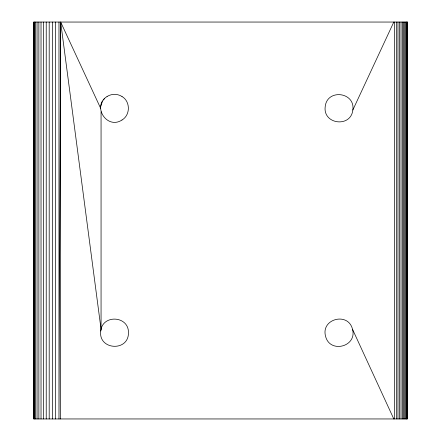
<?xml version="1.0" encoding="UTF-8"?>
<svg xmlns="http://www.w3.org/2000/svg" width="441" height="441" viewBox="0 0 441 441"><rect width="100%" height="100%" fill="white"/><g stroke="black" fill="none" stroke-linecap="round" stroke-linejoin="round"><path stroke-width="0.66" d="M121.997 120.007C106.876 130.007 91.59 105.928 107.08 96.502M100.73 331.004C98.106 350.115 128.667 352.034 128.458 332.746C128.888 315.706 102.417 314.086 100.73 331.004L101.061 329.284L101.061 111.716M352.839 110.002C355.446 92.059 327.156 88.481 325.221 106.513C322.614 124.456 350.904 128.028 352.839 110.002L393.807 22.05M100.73 106.513L102.345 101.551M103.282 100.074L104.396 98.729M121.997 120.007C130.481 115.073 130.486 101.43 121.997 96.502M107.08 96.507C111.523 93.646 117.554 93.652 121.997 96.507M100.625 108.254L60.665 22.05L58.973 418.95L58.973 22.05M352.513 329.284C357.348 346.758 329.73 353.853 325.552 336.207C320.712 318.733 348.329 311.644 352.513 329.284L393.807 418.95M101.061 329.284L60.665 22.05L60.665 418.95M407.17 22.05L407.17 418.95M406.85 22.05L406.85 418.95M406.332 22.05L406.332 418.95M405.61 22.05L405.61 418.95M404.7 22.05L404.7 418.95M403.625 22.05L403.625 418.95M402.39 22.05L402.39 418.95M401.023 22.05L401.023 418.95M399.54 22.05L399.54 418.95M397.969 22.05L397.969 418.95M396.332 22.05L396.332 418.95M394.651 22.05L394.651 418.95M55.616 22.05L55.616 418.95M52.341 22.05L52.341 418.95M49.194 22.05L49.194 418.95M46.228 22.05L46.228 418.95M43.494 22.05L43.494 418.95M41.024 22.05L41.024 418.95M38.869 22.05L38.869 418.95M37.055 22.05L37.055 418.95M35.616 22.05L35.616 418.95M34.569 22.05L34.569 418.95M33.935 22.05L33.935 418.95M407.275 22.05L33.725 22.05L33.725 418.95L407.275 418.95L407.275 22.05"/></g></svg>
